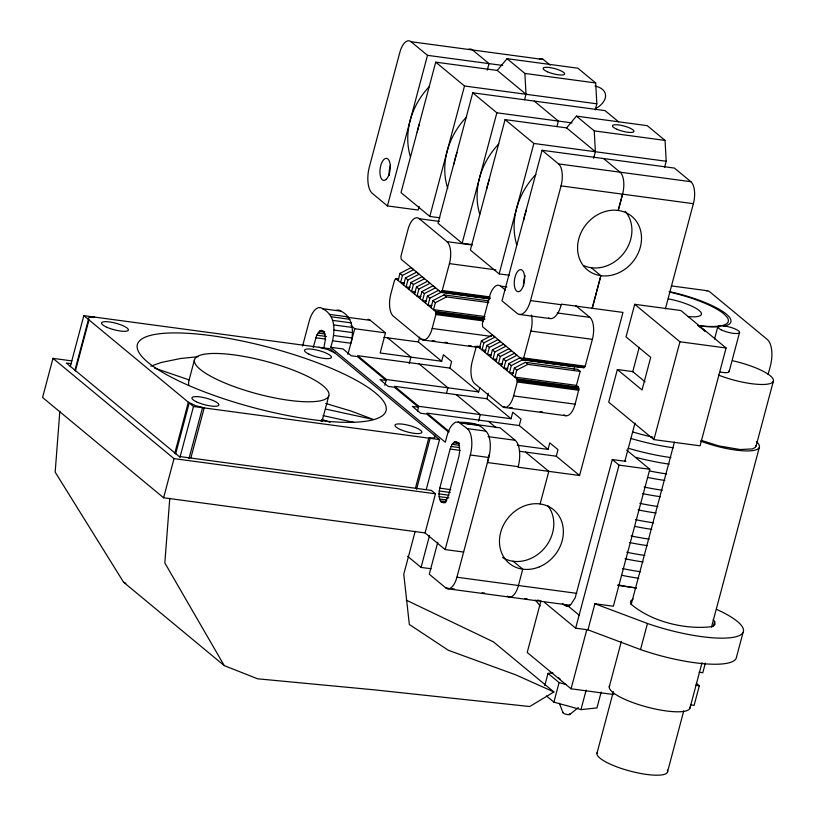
<?xml version="1.0" encoding="UTF-8"?>
<svg xmlns="http://www.w3.org/2000/svg" width="816" height="816" viewBox="0 0 816 816"><rect width="100%" height="100%" fill="white"/><g stroke="black" fill="none" stroke-linecap="round" stroke-linejoin="round"><path stroke-width="1.22" d="M701.148 440.314L718.906 445.934L740.102 449.534L752.372 448.912L755.341 447.403L756.075 445.22M59.823 411.305L55.172 472.127L123.604 582.236L224.247 665.611L257.56 678.8L374.391 689.846L529.747 706.534L553.891 691.948L493.384 641.825L406.205 600.117M169.769 498.341L164.832 562.969L224.247 665.611M437.794 542.232L429.277 574.229L445.73 587.857A17.391 7.844 -82.3 0 0 456.919 577.228L488.774 457.48A20.869 9.415 -82.3 0 0 485.765 431.103C478.564 421.903 466.079 422.504 455.644 422.158C448.637 426.207 447.331 435.112 445.281 442.221L330.694 347.29C334.978 334.407 337.222 315.996 322.555 308.703A20.869 9.415 -82.3 0 0 309.131 321.463L302.593 346.025M332.428 340.762L350.89 343.25C354.011 331.826 353.185 317.057 341.017 311.192A20.869 9.415 -82.3 0 0 336.202 310.406M420.995 339.089A17.391 7.844 -82.3 0 0 432.184 328.46L435.836 314.537L435.479 311.426L396.117 278.817L394.536 280.316L390.793 294.168A17.391 7.844 -82.3 0 0 393.302 316.149L420.995 339.089L423.504 339.425M438.947 493.874L439.753 488.162L450.157 449.035L452.135 444.302L454.757 441.813A11.128 5.018 -82.3 0 1 459.143 445.444L459.734 450.595L458.939 456.307L448.525 495.434L445.271 501.748L443.924 502.656L441.364 502.238L439.538 499.025L438.947 493.874L448.79 495.2M502.411 406.541A17.391 7.844 -82.3 0 0 513.601 395.913L517.252 381.98L516.895 378.879L477.533 346.27L475.952 347.769L472.209 361.621A17.391 7.844 -82.3 0 0 474.728 383.602L502.411 406.541L504.92 406.878M563.938 414.814A17.391 7.844 -82.3 0 0 575.127 404.185L578.85 389.365L578.422 387.151L576.453 385.387L514.927 377.104L516.783 370.117L527.87 364.375L580.166 371.413L576.453 385.387M622.567 194.157L618.202 210.436A34.782 29.876 -50.4 0 0 578.768 238.915A34.782 29.876 -50.4 0 0 600.851 275.665L592.202 308.295L600.882 275.686A34.782 29.876 -50.4 0 0 640.315 247.207A34.782 29.876 -50.4 0 0 618.232 210.467L622.567 194.157A17.391 7.844 -82.3 0 0 620.058 172.176L603.605 158.549M71.93 360.907L52.979 358.357L42.575 397.494L163.598 497.76L425.075 532.93L445.159 549.566L463.621 552.055M70.247 366.721L83.834 315.649L329.878 348.748L439.538 439.589L426.278 489.447M74.899 370.433L88.485 319.372L88.271 318.016L90.862 317.067L94.615 317.128M75.388 370.974L88.975 319.903L88.485 319.372M188.71 385.254A70.88 28.438 12.1 0 1 189.139 379.909L194.565 359.428M174.767 453.308L188.353 402.237L195.86 405.787L205.775 408.143L439.538 439.589M163.598 497.76L174.012 458.623L52.979 358.357M175.644 453.9L189.23 402.829M179.897 457.562L193.494 406.49L83.834 315.649M188.955 458.663L202.541 407.592M190.924 457.756L204.184 407.908L193.494 406.49M313.232 347.534L316.7 335.172L320.433 330.531A11.128 5.018 -82.3 0 1 324.819 334.162L325.411 339.313L323.952 347.463M322.126 420.913L328.807 395.811A69.554 16.83 14.9 0 0 232.988 354.746A69.554 16.83 14.9 0 0 223.258 382.306A69.554 16.83 14.9 0 0 328.807 395.811M347.932 354.328L354.746 328.726L350.982 325.604M387.427 205.918L427.492 55.345L411.04 41.718A17.391 7.844 -82.3 0 0 399.85 52.336L369.332 167.045A20.869 9.415 -82.3 0 0 372.351 193.423L387.427 205.918L418.19 210.049L419.138 206.499M524.576 99.715L526.024 94.279L497.24 70.431L435.713 62.159L401.013 192.596L429.797 216.444L439.834 217.79M398.147 280.357L400.003 273.37L411.091 267.628L413.559 269.668L402.472 275.42L400.615 282.407L404.379 282.907M368.087 319.27A20.869 9.415 -82.3 0 1 370.393 320.362L385.509 332.857L380.154 352.991L441.68 361.274L443.414 354.746L451.636 361.559L449.902 368.087L478.686 391.935L479.849 387.58M403.624 284.896L405.491 277.919L416.578 272.167L419.036 274.217L407.949 279.959L406.093 286.946L409.856 287.456M409.112 289.445L410.968 282.458L422.056 276.716L424.524 278.756L413.437 284.498L411.58 291.485L415.344 291.995M384.856 385.325L386.407 379.522L357.622 355.674L449.902 368.087M429.797 216.444L464.498 85.996L435.713 62.159M414.589 293.984L416.456 286.997L427.543 281.255L430.001 283.295L418.914 289.048L417.058 296.035L420.821 296.534M618.569 121.808L605.054 110.619L472.729 92.81L438.019 223.258L462.142 243.239L472.189 244.586M420.077 298.523L421.933 291.547L433.021 285.794L435.489 287.844L424.402 293.587L422.545 300.574L426.309 301.084M409.183 363.661L410.917 357.133L387.62 337.824M487.285 70.135L489.019 63.617L472.566 49.99A17.391 7.844 -82.3 0 0 468.557 49.337M425.554 303.073L427.421 296.086L438.508 290.343L440.977 292.383L489.529 298.911M440.977 292.383L429.889 298.126L428.023 305.113L431.797 305.623M441.68 361.274L418.373 341.965L419.679 337.079M431.042 307.612L432.898 300.625L443.986 294.882L488.815 300.91M488.784 302.624L446.454 296.922L435.367 302.675L433.51 309.652L484.99 316.577M417.445 411.244L418.751 406.317L394.628 386.335L486.917 398.749L511.04 418.73L512.774 412.213L520.996 419.026L519.262 425.544L548.046 449.392L549.78 442.874L558.001 449.677L556.267 456.205L579.574 475.504L622.965 312.426L561.439 304.154L561.245 304.715A20.869 9.415 -82.3 0 1 548.546 317.985M462.142 243.239L496.852 112.802L472.729 92.81M593.65 158.253L595.384 151.735L566.6 127.888L505.073 119.615L470.363 250.053L499.147 273.901L509.194 275.247M415.487 487.968L428.757 438.11L434.194 437.845L435.244 436.835L434.398 435.336M416.558 489.284L430.144 438.212M446.485 393.23L447.923 387.794L419.138 363.946M415.181 531.328L403.767 574.229L409.336 624.495L448.402 650.301L515.814 674.873L553.891 691.948M425.075 532.93L435.489 493.802L431.378 490.396L179.122 456.46L66.32 363.008L71.369 363.691M431.093 568.762L421.056 567.416L429.563 535.418M499.147 273.901L533.858 143.463L505.073 119.615M479.563 347.81L481.42 340.823L492.507 335.08L494.975 337.12L483.888 342.873L482.032 349.86L485.795 350.36M485.051 352.349L486.907 345.372L497.995 339.619L500.463 341.669L489.376 347.412L487.509 354.399L491.283 354.909M542.079 150.277L502.013 300.849L517.099 313.334A20.869 9.415 -82.3 0 0 530.522 300.584L561.041 185.885A17.391 7.844 -82.3 0 0 558.532 163.904L542.079 150.277L674.414 168.076L690.866 181.703A17.391 7.844 -82.3 0 1 693.376 203.684L665.397 308.856M490.528 356.898L492.385 349.911L503.472 344.168L505.94 346.208L494.853 351.951L492.997 358.938L496.76 359.448M478.543 421.117L480.277 414.589L456.154 394.607M556.93 126.511L558.368 121.074L534.245 101.092M445.159 549.566L470.322 455.002A20.869 9.415 -82.3 0 0 467.303 428.624L458.143 421.852M496.016 361.437L497.872 354.45L508.96 348.707L511.428 350.747L500.341 356.5L498.484 363.477L502.248 363.987M486.917 398.749L488.356 393.312M501.493 365.976L503.35 358.989L514.437 353.246L516.905 355.297L505.818 361.039L503.962 368.026L507.725 368.526M506.981 370.525L508.837 363.538L519.925 357.796L522.413 358.122M574.066 369.199L574.688 366.874L522.393 359.836L511.306 365.578L509.449 372.565L513.213 373.075M512.458 375.064L514.315 368.077L525.402 362.335L577.697 369.373L580.166 371.413M595.211 109.915L596.833 103.805L595.69 82.957L577.871 68.197L507.062 58.67L497.24 70.431M540.11 503.962L548.811 471.373L525.504 452.064M540.947 600.821L527.207 652.463L571.067 688.796L613.754 694.538M664.561 167.372L666.193 161.262L665.05 140.413L647.231 125.654L576.422 116.127L566.6 127.888M617.365 369.536L608.685 402.145L653.922 439.61L700.067 445.822L726.097 347.993L680.86 310.519L634.726 304.307L626.045 336.916L650.719 357.357L642.039 389.966L617.365 369.536L632.747 371.596L645.089 381.817M544.762 685.613L548.015 673.384L552.932 672.863M632.686 371.912L639.234 347.3M625.821 461.356L612.286 459.541L575.198 597.761L571.027 604.309L568.66 605.89L566.324 606.186L562.285 603.575M601.188 692.029L596.955 707.931L580.961 709.614L553.891 702.137L559.093 682.564L548.015 673.384M743.121 632.227L736.185 658.308A73.032 17.666 14.9 0 1 640.519 649.577L587.959 629.84L575.657 628.177L619.038 465.13L612.286 459.541M624.862 461.193L634.991 423.127M571.067 688.796L586.775 629.779M587.959 629.84L594.895 603.748L613.357 606.237L649.801 469.271L626.637 450.085M580.961 709.614L586.163 690.05M653.922 439.61L679.952 341.782L634.726 304.307M609.256 686.95L621.364 641.427M631.186 604.503L674.414 442.078M597.006 753.148L613.377 691.621M714.52 339.048L717.774 326.818M640.519 649.577L647.465 623.495A73.032 17.666 14.9 0 0 734.206 637.143A73.032 17.666 14.9 0 0 716.785 609.46M729.157 371.555L739.571 332.428M768.121 374.432L770.386 365.935A20.869 9.415 -82.3 0 0 767.366 339.548L709.798 291.863A20.869 9.415 -82.3 0 0 706.248 290.741M667.386 772.415L683.757 710.889M755.993 446.393L773.354 381.174M689.918 708.227L702.035 662.694M711.532 627.004L759.339 447.352M713.439 626.26L714.694 621.517L713.123 619.752M696.395 683.359L699.322 685.787L694.12 705.35L690.346 704.84M705.371 663.051L702.79 672.741L699.067 672.241M440.64 292.016L442.231 290.506L449.443 263.619A17.391 7.844 -82.3 0 0 446.923 241.638L419.24 218.698A17.391 7.844 -82.3 0 0 408.041 229.327L400.921 256.295L401.278 259.396L440.64 292.016L489.61 298.595M506.93 286.987L500.657 286.151A17.391 7.844 -82.3 0 0 489.467 296.769L482.348 323.748L482.695 326.849L522.067 359.468L523.648 357.959L530.859 331.072A17.391 7.844 -82.3 0 0 531.42 314.986M522.067 359.468L584.001 367.69L585.174 366.241L592.385 339.344A17.391 7.844 -82.3 0 0 589.866 317.363L575.545 305.5M469.343 423.657L500.106 427.798L515.182 440.283A20.869 9.415 -82.3 0 1 518.201 466.66L518.038 467.221L579.574 475.504M189.118 379.899L154.377 368.016M633.165 598.975L630.584 601.106L630.88 604.034C651.443 621.802 685.654 630.054 712.409 626.576L714.989 624.444L714.694 621.517M569.701 714.571L578.279 707.584M150.858 366.18L161.313 362.447L180.591 358.499L198.155 356.684M474.096 424.646L476.605 424.33M411.04 41.718L543.374 59.517L550.147 65.127M427.492 55.345L502.676 65.453M507.062 58.67L524.882 73.43L595.69 82.957M464.498 85.996L596.833 103.805M496.852 112.802L572.036 122.91M576.422 116.127L594.242 130.886L665.05 140.413M533.858 143.463L666.193 161.262M558.532 163.904L690.866 181.703M561.041 185.885L693.376 203.684M419.24 218.698L439.324 221.401M446.923 241.638L472.036 245.014M671.446 285.916L707.482 290.761M449.443 263.619L495.893 269.861M396.117 278.817L398.626 279.154M395.699 278.868L398.208 279.205M395.281 279.143L397.79 279.49M530.522 300.584L561.245 304.715M442.231 290.506L489.937 296.922M441.884 291.179L489.59 297.595M441.487 291.679L490.447 298.268M557.226 312.967L589.866 317.363M519.404 314.435L550.117 318.566M679.952 341.782L726.097 347.993M435.479 311.426L484.449 318.016M435.724 312.028L484.694 318.607M435.866 312.773L484.837 319.362M435.907 313.63L483.623 320.056M435.836 314.537L483.551 320.953M530.859 331.072L592.385 339.344M322.555 308.703L341.017 311.192M329.409 314.384L347.871 316.863M432.184 328.46L491.201 336.396M347.045 317.22L370.393 320.362M331.357 316.812L349.819 319.301M332.826 320.413L351.278 322.891M333.703 324.931L352.155 327.42M354.746 328.726L385.509 332.857M477.115 346.321L480.043 346.606M432.296 340.609L434.806 340.945M444.853 342.292L447.362 342.638M468.71 345.505L471.22 345.841M474.983 346.351L480.461 347.106M422.912 339.997L476.901 347.259M333.928 330.072L352.39 332.551M383.928 337.334L418.373 341.965M523.648 357.959L585.174 366.241M319.77 330.97L324.697 331.633M523.301 358.632L584.827 366.914M319.076 331.439L324.003 332.102M522.903 359.132L584.429 367.404M522.485 359.407L584.001 367.69M317.812 333.02L325.196 334.009M333.499 335.468L351.951 337.946M316.7 335.172L326.543 336.498M315.833 337.753L325.676 339.079M330.694 347.29L342.995 348.942L351.227 355.756L357.377 356.582L386.162 380.429L380.011 379.603L388.232 386.417L394.383 387.243L418.506 407.225L412.355 406.399L420.577 413.212L426.727 414.038L448.8 432.327M516.895 378.879L578.422 387.151M517.14 379.481L578.666 387.753M517.283 380.225L578.809 388.508M517.324 381.082L578.85 389.365M517.252 381.98L578.779 390.262M513.601 395.913L575.127 404.185M386.407 379.522L478.686 391.935M509.949 407.551L512.458 407.888M540.08 411.611L542.589 411.947M504.339 407.449L565.855 415.732M418.751 406.317L511.04 418.73M519.262 425.544L426.972 413.131L449.045 431.409M460.561 422.821L463.019 423.147M466.711 423.647L469.18 423.983M460.448 422.943L478.91 425.432M467.303 428.624L485.765 431.103M488.111 436.642L515.182 440.283M517.283 445.25L548.046 449.392M454.104 442.252L459.02 442.915M519.353 451.238L556.267 456.205M453.41 442.721L459.561 443.547M619.038 465.13L649.801 469.271M452.135 444.302L459.52 445.301M451.034 446.454L459.643 447.617M450.157 449.035L460.01 450.361M470.322 455.002L488.774 457.48M518.201 466.66L487.438 462.529A20.869 9.415 -82.3 0 0 488.753 455.063M439.753 488.162L450.82 489.651M439.181 490.987L450.259 492.476M174.012 458.623L435.489 493.802M439.069 496.607L448.912 497.933M439.538 499.025L446.923 500.014M440.314 500.942L446.474 501.769M441.364 502.238L445.046 502.727M617.641 585.378L636.47 587.918M456.919 577.228L576.83 593.354M445.73 587.857L448.239 588.193M452.003 588.703L454.512 589.04M482.134 592.753L484.653 593.089M524.637 598.475L527.126 598.801M537.061 600.148L539.549 600.474M447.647 588.764L570.037 605.237M564.233 605.186L569.15 605.849M566.324 606.186L568.783 606.512M695.599 685.287L699.322 685.787M319.189 347.341L327.512 349.462L335.019 353.002M325.523 409.061L373.453 419.506L351.013 411.04L325.737 403.471M323.014 415.63L353.716 422.311M559.093 682.564L566.151 684.522M321.759 419.404L330.154 422.311M594.895 603.748L647.465 623.495M123.604 582.236L125.837 583.338M700.526 327.298L698.649 325.747A56.335 13.627 14.9 0 0 719.518 326.726M702.403 328.858L705.228 331.194M698.088 325.482L704.667 330.939M591.284 267.73L600.882 275.686M500.657 286.151L505.43 290.098M443.986 294.882L446.454 296.922M519.925 357.796L522.393 359.836M525.402 362.335L527.87 364.375M400.003 273.37L402.472 275.42M405.491 277.919L407.949 279.959M410.968 282.458L413.437 284.498M416.456 286.997L418.914 289.048M421.933 291.547L424.402 293.587M427.421 296.086L429.889 298.126M432.898 300.625L435.367 302.675M481.42 340.823L483.888 342.873M486.907 345.372L489.376 347.412M492.385 349.911L494.853 351.951M497.872 354.45L500.341 356.5M503.35 358.989L505.818 361.039M508.837 363.538L511.306 365.578M514.315 368.077L516.783 370.117M488.498 421.403L496.179 427.768M568.058 605.972L579.125 615.142M513.182 561.255L522.75 569.18L518.446 585.5A17.391 7.844 -82.3 0 1 507.246 596.129M544.772 602.606L575.657 628.177M407.623 556.288L421.056 567.416M546.506 696.017L553.891 702.137M535.347 600.107L540.223 605.972M559.358 703.3L562.958 712.674M594.242 130.886L595.384 151.735M524.882 73.43L526.024 94.279M669.059 291.557A56.335 13.627 14.9 0 1 721.987 310.967A56.335 13.627 14.9 0 1 723.211 326.267M523.607 220.371A69.554 59.752 -50.4 0 1 526.473 209.855M454.022 164.149A69.554 59.752 -50.4 0 1 457.113 152.398M479.737 214.139A69.554 59.752 -50.4 0 1 498.862 143.851M486.846 188.486A69.554 59.752 -50.4 0 1 489.457 179.194M516.752 244.8A69.554 59.752 -50.4 0 1 535.867 174.512M410.387 156.682A69.554 59.752 -50.4 0 1 429.502 86.384M447.77 188.537A69.554 59.752 -50.4 0 1 466.507 117.045M417.241 132.253A69.554 59.752 -50.4 0 1 419.353 123.991M625.209 211.344A34.782 29.876 -50.4 0 1 623.914 253.001A34.782 29.876 -50.4 0 1 583.613 265.547M389.273 175.43A11.128 5.018 -82.3 0 1 390.497 165.23M523.515 285.824A11.128 5.018 -82.3 0 1 525.147 275.696M322.024 419.822A70.839 7.844 21.5 0 1 321.218 421.597M594.935 86.088A21.624 12.923 -15 0 1 596.241 108.283M732.911 360.815A38.26 9.251 14.9 0 1 772.701 382.184A38.26 9.251 14.9 0 1 718.57 375.115M756.452 441.782A41.728 10.098 14.9 0 1 746.477 450.922A41.728 10.098 14.9 0 1 700.771 441.15M667.355 770.08A36.516 8.833 14.9 0 1 631.247 771.375A36.516 8.833 14.9 0 1 597.577 752.128M690.04 707.023A41.728 10.098 14.9 0 1 647.435 707.156A41.728 10.098 14.9 0 1 609.654 685.828M728.953 370.882A11.261 2.723 14.9 0 1 720.375 372.045M636.194 588.03A77.551 18.758 14.9 0 1 618.11 584.868M669.171 464.11A77.551 18.758 14.9 0 1 636.031 457.409M652.882 437.192A77.551 18.758 14.9 0 1 632.461 431.899M670.905 457.592A77.551 18.758 14.9 0 1 628.126 448.208M666.57 473.902A77.551 18.758 14.9 0 1 649.72 470.985M662.225 490.202A77.551 18.758 14.9 0 1 644.14 487.04M657.89 506.512A77.551 18.758 14.9 0 1 639.805 503.339M653.555 522.811A77.551 18.758 14.9 0 1 635.47 519.649M649.21 539.121A77.551 18.758 14.9 0 1 631.125 535.949M644.875 555.421A77.551 18.758 14.9 0 1 626.79 552.259M640.54 571.73A77.551 18.758 14.9 0 1 622.455 568.558M664.836 480.42A77.551 18.758 14.9 0 1 647.986 477.513M673.506 447.811A77.551 18.758 14.9 0 1 630.727 438.416M660.491 496.72A77.551 18.758 14.9 0 1 642.406 493.558M643.141 561.949A77.551 18.758 14.9 0 1 625.056 558.776M647.476 545.639A77.551 18.758 14.9 0 1 629.391 542.477M651.821 529.339A77.551 18.758 14.9 0 1 634.97 526.422M638.806 578.248A77.551 18.758 14.9 0 1 621.955 575.341M656.156 513.029A77.551 18.758 14.9 0 1 638.071 509.867M560.521 679.422A17.391 4.202 14.9 0 1 558.603 677.647M668.365 298.86A27.826 6.732 14.9 0 1 699.567 310.855A27.826 6.732 14.9 0 1 688 316.547M697.904 325.523A55.641 13.464 14.9 0 0 726.842 316.894L723.741 313.783A55.641 13.464 14.9 0 0 669.508 292.077M569.374 713.765A3.57 0.867 14.9 0 1 566.61 714.418A3.57 0.867 14.9 0 1 563.264 712.327M547.822 505.726A34.782 29.876 -50.4 0 1 544.16 548.525A34.782 29.876 -50.4 0 1 502.544 557.491M539.366 58.864A17.391 7.844 -82.3 0 1 543.374 59.517M386.243 179.326L384.897 180.234A11.128 5.018 -82.3 0 1 380.511 176.593L380.042 174.185A11.128 5.018 -82.3 0 1 383.969 159.426A11.128 5.018 -82.3 0 1 390.17 164.567A11.128 5.018 -82.3 0 1 386.243 179.326M520.567 290.608L519.221 291.516A11.128 5.018 -82.3 0 1 514.835 287.885L514.366 285.467A11.128 5.018 -82.3 0 1 518.293 270.708A11.128 5.018 -82.3 0 1 524.494 275.849A11.128 5.018 -82.3 0 1 520.567 290.608M188.476 385.366A128.673 31.13 14.9 0 0 385.611 411.886A128.673 31.13 14.9 0 0 210.967 335.611A128.673 31.13 14.9 0 0 188.476 385.366M400.523 429.593A13.913 3.366 14.9 0 0 421.831 432.46A13.913 3.366 14.9 0 0 402.951 424.208A13.913 3.366 14.9 0 0 400.523 429.593M308.958 354.144A13.913 3.366 14.9 0 0 331.143 357.816A13.913 3.366 14.9 0 0 313.803 349.462A13.913 3.366 14.9 0 0 308.958 354.144M107.029 327.328A13.913 3.366 14.9 0 0 128.336 330.194A13.913 3.366 14.9 0 0 109.456 321.953A13.913 3.366 14.9 0 0 107.029 327.328M196.391 401.778A13.913 3.366 14.9 0 0 218.586 405.45A13.913 3.366 14.9 0 0 201.236 397.096A13.913 3.366 14.9 0 0 196.391 401.778M721.018 329.725A11.261 2.723 14.9 0 0 739.225 332.969A11.261 2.723 14.9 0 0 725.771 326.186A11.261 2.723 14.9 0 0 721.018 329.725M616.886 129.265A11.128 2.693 14.9 0 0 633.93 131.56A11.128 2.693 14.9 0 0 618.834 124.96A11.128 2.693 14.9 0 0 616.886 129.265M539.294 566.875A34.782 29.876 -50.4 0 0 554.329 510.398A34.782 29.876 -50.4 0 0 500.667 532.43A34.782 29.876 -50.4 0 0 539.294 566.875M547.556 71.828A11.128 2.693 14.9 0 0 564.611 74.123A11.128 2.693 14.9 0 0 549.505 67.524A11.128 2.693 14.9 0 0 547.556 71.828"/></g></svg>
